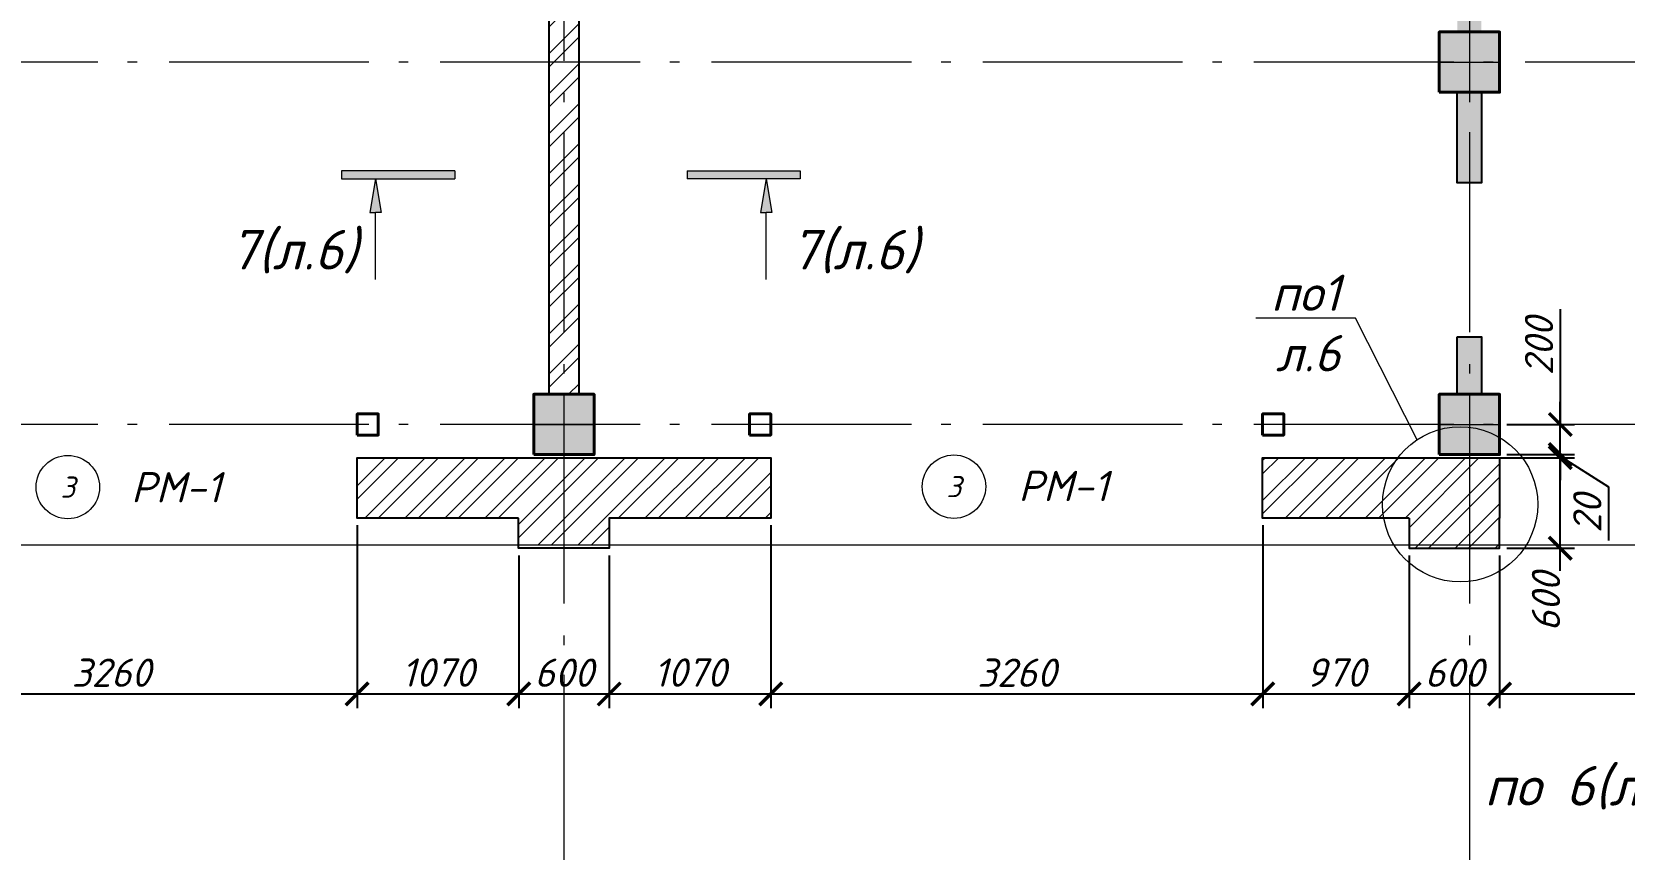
# Model space of a CAD drawing. Header units: millimetres. Extents: x -238377 to 196118, y -123284 to 30177.
# Drawn here: x -79443 to -68892, y 11659 to 17071 of the extents above; entities that cross this region are included whole.
import ezdxf
from ezdxf import colors
from ezdxf.entities.mleader import LeaderData, LeaderLine
from ezdxf.enums import TextEntityAlignment as Align
from ezdxf.math import Vec2, Vec3

# ---------------------------------------------------------------- set-up
doc = ezdxf.new("R2010")
doc.units = ezdxf.units.MM
doc.header["$MEASUREMENT"] = 0
doc.linetypes.add('Double Dashed', pattern=[1797.222233, 1325, -211.666656, 63.333344, -197.222233])
doc.layers.get('0').update_dxf_attribs({"lineweight": 5})
doc.layers.add('#Hatch', color=7, linetype='Continuous', lineweight=5, true_color=0x4d4d4d)
for name, color, linetype, lineweight in [('#Выноски', 150, 'Continuous', 15), ('#размеры', 7, 'Continuous', 5), ('k_ Рамка', 7, 'Continuous', 50), ('колонны_Ном._пера__94', 252, 'Continuous', 13), ('колонны_Ном._пера__99', 7, 'Continuous', 40), ('оси_Ном._пера__96', 7, 'Continuous', 5)]:
    doc.layers.add(name, color=color, linetype=linetype, lineweight=lineweight)
for name, color, linetype in [('#стены внутр', 152, 'Continuous'), ('#стены наруж', 7, 'Continuous'), ('колонны', 7, 'Continuous'), ('оси', 7, 'Continuous'), ('чертеж', 7, 'Continuous')]:
    doc.layers.add(name, color=color, linetype=linetype)
doc.styles.get("Standard").update_dxf_attribs({"font": 'isocpeui.ttf'})
doc.styles.add('STEP PR', font='isocpeui.ttf')
doc.styles.add('СГЕНЕРИР_СТИЛЬ_3', font='gost_2_304-81_type.ttf')
doc.dimstyles.new('SPDS', dxfattribs={"dimscale": 10, "dimtxt": 2.5, "dimasz": 2, "dimexe": 1.25, "dimexo": 0.625, "dimtad": 1, "dimdec": 0, "dimrnd": 0.001, "dimtxsty": 'STEP PR', "dimblk": 'ARCHTICK', "dimcen": 2.5, "dimdle": 2, "dimclrd": 256, "dimclre": 256, "dimclrt": 7, "dimadec": 0, "dimazin": 2, "dimtfac": 0.75, "dimtdec": 0, "dimtmove": 1, "dimatfit": 3, "dimfxl": 1, "dimtolj": 1, "dimarcsym": 1})
pattern_1 = [(45, (-82796.33, -48984.63), (-132.5825, 132.5825), []), (45, (-82707.94, -48984.63), (-132.5825, 132.5825), [])]

# ---------------------------------------------------------------- blocks, each defined once
blk = doc.blocks.new('Колонна_15_1', base_point=(22379, 71856))
at = {"layer": 'колонны_Ном._пера__94', "linetype": 'Continuous', "true_color": 0x7d7d7d}
blk.add_hatch(color=8, dxfattribs=at).paths.add_polyline_path([(22179, 71647), (22579, 71647), (22579, 72047), (22179, 72047)])
blk.add_hatch(color=8, dxfattribs=at).paths.add_polyline_path([(22179, 71647), (22579, 71647), (22579, 72047), (22179, 72047)])
at = {"layer": 'колонны_Ном._пера__99', "linetype": 'Continuous', "flags": 128}
blk.add_lwpolyline([(22179, 71647), (22579, 71647), (22579, 72047), (22179, 72047)], close=True, dxfattribs=at)
at = {"layer": 'колонны_Ном._пера__99', "color": 8, "linetype": 'Continuous', "true_color": 0x737373, "flags": 128}
blk.add_lwpolyline([(22179, 71647), (22579, 71647), (22579, 72047), (22179, 72047)], close=True, dxfattribs=at)
at = {"layer": 'оси_Ном._пера__96', "color": 253, "lineweight": 5, "true_color": 0x9c9c9c}
for points in [[(22379, 72047), (22379, 71647)], [(22379, 72047), (22379, 71647)], [(22179, 71847), (22579, 71847)], [(22179, 71847), (22579, 71847)]]:
    blk.add_lwpolyline(points, dxfattribs=at)
blk = doc.blocks.new('Стандартный маркер сетки_17')
at = {"layer": 'оси_Ном._пера__96', "linetype": 'Double Dashed'}
blk.add_line((900, 0), (20403, 0), dxfattribs=at)
at = {"layer": 'оси_Ном._пера__96', "style": 'СГЕНЕРИР_СТИЛЬ_3'}
blk.add_attdef('AC_MarkerText_1', text='', height=350, rotation=90, dxfattribs=at).set_placement((21973, -122), align=Align.BOTTOM_LEFT)
blk = doc.blocks.new('_ArchTick')
at = {"color": 0, "linetype": 'ByBlock', "const_width": 0.15}
blk.add_lwpolyline([(-0.5, -0.5), (0.5, 0.5)], dxfattribs=at)
blk = doc.blocks.new('*D660')
at = {"layer": '#размеры', "lineweight": -2, "transparency": 16777216}
for p, q in [((-80547, 13804), (-80547, 12593)), ((-77288, 13804), (-77288, 12593)), ((-80697, 12686), (-77138, 12686))]:
    blk.add_line(p, q, dxfattribs=at)
at = {"layer": 'Defpoints', "color": 0, "transparency": 16777216}
for p in [(-80547, 13851), (-77288, 13851), (-77288, 12686)]:
    blk.add_point(p, dxfattribs=at)
at = {"layer": '#размеры', "lineweight": -2, "transparency": 16777216, "xscale": 150, "yscale": 150, "zscale": 150, "rotation": 180}
blk.add_blockref('_ArchTick', (-80547, 12686), dxfattribs=at)
at = {"layer": '#размеры', "lineweight": -2, "transparency": 16777216, "xscale": 150, "yscale": 150, "zscale": 150}
blk.add_blockref('_ArchTick', (-77288, 12686), dxfattribs=at)
at = {"layer": '#размеры', "color": 7, "transparency": 16777216, "insert": (-78917, 12827), "char_height": 187.5, "attachment_point": 5, "style": 'STEP PR'}
blk.add_mtext('\\A1;3260', dxfattribs=at)
blk = doc.blocks.new('*D661')
at = {"layer": '#размеры', "lineweight": -2, "transparency": 16777216}
for p, q in [((-77288, 13804), (-77288, 12593)), ((-76217, 13604), (-76217, 12593)), ((-77438, 12686), (-76067, 12686))]:
    blk.add_line(p, q, dxfattribs=at)
at = {"layer": 'Defpoints', "color": 0, "transparency": 16777216}
for p in [(-77288, 13851), (-76217, 13651), (-76217, 12686)]:
    blk.add_point(p, dxfattribs=at)
at = {"layer": '#размеры', "lineweight": -2, "transparency": 16777216, "xscale": 150, "yscale": 150, "zscale": 150, "rotation": 180}
blk.add_blockref('_ArchTick', (-77288, 12686), dxfattribs=at)
at = {"layer": '#размеры', "lineweight": -2, "transparency": 16777216, "xscale": 150, "yscale": 150, "zscale": 150}
blk.add_blockref('_ArchTick', (-76217, 12686), dxfattribs=at)
at = {"layer": '#размеры', "color": 7, "transparency": 16777216, "insert": (-76752, 12828), "char_height": 187.5, "attachment_point": 5, "style": 'STEP PR'}
blk.add_mtext('\\A1;1070', dxfattribs=at)
blk = doc.blocks.new('*D662')
at = {"layer": '#размеры', "lineweight": -2, "transparency": 16777216}
for p, q in [((-76217, 13604), (-76217, 12593)), ((-75617, 13604), (-75617, 12593)), ((-76367, 12686), (-75467, 12686))]:
    blk.add_line(p, q, dxfattribs=at)
at = {"layer": 'Defpoints', "color": 0, "transparency": 16777216}
for p in [(-76217, 13651), (-75617, 13651), (-75617, 12686)]:
    blk.add_point(p, dxfattribs=at)
at = {"layer": '#размеры', "lineweight": -2, "transparency": 16777216, "xscale": 150, "yscale": 150, "zscale": 150, "rotation": 180}
blk.add_blockref('_ArchTick', (-76217, 12686), dxfattribs=at)
at = {"layer": '#размеры', "lineweight": -2, "transparency": 16777216, "xscale": 150, "yscale": 150, "zscale": 150}
blk.add_blockref('_ArchTick', (-75617, 12686), dxfattribs=at)
at = {"layer": '#размеры', "color": 7, "transparency": 16777216, "insert": (-75917, 12827), "char_height": 187.5, "attachment_point": 5, "style": 'STEP PR'}
blk.add_mtext('\\A1;600', dxfattribs=at)
blk = doc.blocks.new('*D663')
at = {"layer": '#размеры', "lineweight": -2, "transparency": 16777216}
for p, q in [((-74547, 13804), (-74547, 12593)), ((-75617, 13604), (-75617, 12593)), ((-75767, 12686), (-74397, 12686))]:
    blk.add_line(p, q, dxfattribs=at)
at = {"layer": 'Defpoints', "color": 0, "transparency": 16777216}
for p in [(-74547, 13851), (-75617, 13651), (-74547, 12686)]:
    blk.add_point(p, dxfattribs=at)
at = {"layer": '#размеры', "lineweight": -2, "transparency": 16777216, "xscale": 150, "yscale": 150, "zscale": 150, "rotation": 180}
blk.add_blockref('_ArchTick', (-75617, 12686), dxfattribs=at)
at = {"layer": '#размеры', "lineweight": -2, "transparency": 16777216, "xscale": 150, "yscale": 150, "zscale": 150}
blk.add_blockref('_ArchTick', (-74547, 12686), dxfattribs=at)
at = {"layer": '#размеры', "color": 7, "transparency": 16777216, "insert": (-75082, 12828), "char_height": 187.5, "attachment_point": 5, "style": 'STEP PR'}
blk.add_mtext('\\A1;1070', dxfattribs=at)
blk = doc.blocks.new('*D664')
at = {"layer": '#размеры', "lineweight": -2, "transparency": 16777216}
for p, q in [((-74547, 13804), (-74547, 12593)), ((-71287, 13804), (-71287, 12593)), ((-74697, 12686), (-71137, 12686))]:
    blk.add_line(p, q, dxfattribs=at)
at = {"layer": 'Defpoints', "color": 0, "transparency": 16777216}
for p in [(-74547, 13851), (-71287, 13851), (-71287, 12686)]:
    blk.add_point(p, dxfattribs=at)
at = {"layer": '#размеры', "lineweight": -2, "transparency": 16777216, "xscale": 150, "yscale": 150, "zscale": 150, "rotation": 180}
blk.add_blockref('_ArchTick', (-74547, 12686), dxfattribs=at)
at = {"layer": '#размеры', "lineweight": -2, "transparency": 16777216, "xscale": 150, "yscale": 150, "zscale": 150}
blk.add_blockref('_ArchTick', (-71287, 12686), dxfattribs=at)
at = {"layer": '#размеры', "color": 7, "transparency": 16777216, "insert": (-72917, 12827), "char_height": 187.5, "attachment_point": 5, "style": 'STEP PR'}
blk.add_mtext('\\A1;3260', dxfattribs=at)
blk = doc.blocks.new('*D665')
at = {"layer": '#размеры', "lineweight": -2, "transparency": 16777216}
for p, q in [((-71287, 13804), (-71287, 12593)), ((-70317, 13604), (-70317, 12593)), ((-71437, 12686), (-70167, 12686))]:
    blk.add_line(p, q, dxfattribs=at)
at = {"layer": 'Defpoints', "color": 0, "transparency": 16777216}
for p in [(-71287, 13851), (-70317, 13651), (-70317, 12686)]:
    blk.add_point(p, dxfattribs=at)
at = {"layer": '#размеры', "lineweight": -2, "transparency": 16777216, "xscale": 150, "yscale": 150, "zscale": 150, "rotation": 180}
blk.add_blockref('_ArchTick', (-71287, 12686), dxfattribs=at)
at = {"layer": '#размеры', "lineweight": -2, "transparency": 16777216, "xscale": 150, "yscale": 150, "zscale": 150}
blk.add_blockref('_ArchTick', (-70317, 12686), dxfattribs=at)
at = {"layer": '#размеры', "color": 7, "transparency": 16777216, "insert": (-70802, 12828), "char_height": 187.5, "attachment_point": 5, "style": 'STEP PR'}
blk.add_mtext('\\A1;970', dxfattribs=at)
blk = doc.blocks.new('*D666')
at = {"layer": '#размеры', "lineweight": -2, "transparency": 16777216}
for p, q in [((-70317, 13604), (-70317, 12593)), ((-69717, 13604), (-69717, 12593)), ((-70467, 12686), (-69567, 12686))]:
    blk.add_line(p, q, dxfattribs=at)
at = {"layer": 'Defpoints', "color": 0, "transparency": 16777216}
for p in [(-70317, 13651), (-69717, 13651), (-69717, 12686)]:
    blk.add_point(p, dxfattribs=at)
at = {"layer": '#размеры', "lineweight": -2, "transparency": 16777216, "xscale": 150, "yscale": 150, "zscale": 150, "rotation": 180}
blk.add_blockref('_ArchTick', (-70317, 12686), dxfattribs=at)
at = {"layer": '#размеры', "lineweight": -2, "transparency": 16777216, "xscale": 150, "yscale": 150, "zscale": 150}
blk.add_blockref('_ArchTick', (-69717, 12686), dxfattribs=at)
at = {"layer": '#размеры', "color": 7, "transparency": 16777216, "insert": (-70017, 12827), "char_height": 187.5, "attachment_point": 5, "style": 'STEP PR'}
blk.add_mtext('\\A1;600', dxfattribs=at)
blk = doc.blocks.new('*D667')
at = {"layer": '#размеры', "lineweight": -2, "transparency": 16777216}
for p, q in [((-69717, 13604), (-69717, 12593)), ((-67037, 13208), (-67037, 12593)), ((-69867, 12686), (-66887, 12686))]:
    blk.add_line(p, q, dxfattribs=at)
at = {"layer": 'Defpoints', "color": 0, "transparency": 16777216}
for p in [(-69717, 13651), (-67037, 13255), (-67037, 12686)]:
    blk.add_point(p, dxfattribs=at)
at = {"layer": '#размеры', "lineweight": -2, "transparency": 16777216, "xscale": 150, "yscale": 150, "zscale": 150, "rotation": 180}
blk.add_blockref('_ArchTick', (-69717, 12686), dxfattribs=at)
at = {"layer": '#размеры', "lineweight": -2, "transparency": 16777216, "xscale": 150, "yscale": 150, "zscale": 150}
blk.add_blockref('_ArchTick', (-67037, 12686), dxfattribs=at)
at = {"layer": '#размеры', "color": 7, "transparency": 16777216, "insert": (-68377, 12827), "char_height": 187.5, "attachment_point": 5, "style": 'STEP PR'}
blk.add_mtext('\\A1;2680', dxfattribs=at)
blk = doc.blocks.new('*D699')
at = {"layer": '#размеры', "lineweight": -2, "transparency": 16777216}
for p, q in [((-69315, 13501), (-69315, 14401)), ((-71240, 14251), (-69221, 14251)), ((-69670, 13651), (-69221, 13651))]:
    blk.add_line(p, q, dxfattribs=at)
at = {"layer": 'Defpoints', "color": 0, "transparency": 16777216}
for p in [(-71287, 14251), (-69315, 14251), (-69717, 13651)]:
    blk.add_point(p, dxfattribs=at)
at = {"layer": '#размеры', "lineweight": -2, "transparency": 16777216, "xscale": 150, "yscale": 150, "zscale": 150}
for p, rotation in [((-69315, 14251), 90), ((-69315, 13651), 270)]:
    blk.add_blockref('_ArchTick', p, dxfattribs=dict(at, rotation=rotation))
at = {"layer": '#размеры', "color": 7, "transparency": 16777216, "insert": (-69410, 13296), "char_height": 187.5, "attachment_point": 5, "rotation": 90, "style": 'STEP PR'}
blk.add_mtext('\\A1;600', dxfattribs=at)
blk = doc.blocks.new('*D566')
at = {"layer": '#размеры', "lineweight": -2, "transparency": 16777216}
for p, q in [((-69315, 15235), (-69315, 14471)), ((-69315, 14121), (-69315, 14621)), ((-69670, 14471), (-69221, 14471)), ((-69670, 14271), (-69221, 14271))]:
    blk.add_line(p, q, dxfattribs=at)
at = {"layer": 'Defpoints', "color": 0, "transparency": 16777216}
for p in [(-69717, 14471), (-69315, 14471), (-69717, 14271)]:
    blk.add_point(p, dxfattribs=at)
at = {"layer": '#размеры', "lineweight": -2, "transparency": 16777216, "xscale": 150, "yscale": 150, "zscale": 150}
for p, rotation in [((-69315, 14471), 90), ((-69315, 14271), 270)]:
    blk.add_blockref('_ArchTick', p, dxfattribs=dict(at, rotation=rotation))
at = {"layer": '#размеры', "color": 7, "transparency": 16777216, "insert": (-69456, 14989), "char_height": 187.5, "attachment_point": 5, "rotation": 90, "style": 'STEP PR'}
blk.add_mtext('\\A1;200', dxfattribs=at)
blk = doc.blocks.new('*U225')
at = {"color": 0, "linetype": 'ByBlock', "lineweight": -2}
blk.add_circle((0, 0), 6, dxfattribs=at)
blk.add_attdef('Узел', text='', height=4, dxfattribs=at).set_placement((0, 0), align=Align.MIDDLE_CENTER)
blk = doc.blocks.new('_None')
blk = doc.blocks.new('*U268')
at = {"ltscale": 100}
h = blk.add_hatch(color=256, dxfattribs=at)
h.dxf.hatch_style = 1
h.paths.add_polyline_path([(-335, 770), (-335, 700), (665, 700), (665, 770)])
h = blk.add_hatch(color=256, dxfattribs=at)
h.dxf.hatch_style = 1
h.paths.add_polyline_path([(-85, 400), (-35, 400), (15, 400), (-35, 700)])
at = {"linetype": 'Continuous', "ltscale": 100}
for p, q in [((-335, 770), (-335, 700)), ((665, 770), (-335, 770)), ((-335, 700), (665, 700)), ((-35, 700), (-85, 400)), ((-35, 700), (15, 400)), ((-85, 400), (-35, 400)), ((15, 400), (-35, 400))]:
    blk.add_line(p, q, dxfattribs=at)
blk.add_lwpolyline([(665, 770), (665, 700)], dxfattribs=at)
at = {"linetype": 'Continuous', "ltscale": 100, "extrusion": (-1, 1e-16, 0), "elevation": 35}
blk.add_lwpolyline([(190, 0), (-400, 0)], dxfattribs=at)
at = {"ltscale": 100, "style": 'STEP PR'}
blk.add_attdef('Nh', text='', height=350, dxfattribs=at).set_placement((-192, -102), align=Align.RIGHT)
blk = doc.blocks.new('*D717')
at = {"layer": '#размеры', "lineweight": -2, "transparency": 16777216}
for p, q in [((-69315, 14271), (-69315, 14421)), ((-69670, 14271), (-69221, 14271)), ((-69670, 14251), (-69221, 14251)), ((-69315, 14251), (-69315, 14271)), ((-69315, 14251), (-69315, 14271)), ((-69315, 14261), (-68995, 14059)), ((-69315, 14251), (-69315, 14101)), ((-68995, 14059), (-68995, 13703))]:
    blk.add_line(p, q, dxfattribs=at)
at = {"layer": 'Defpoints', "color": 0, "transparency": 16777216}
for p in [(-69717, 14271), (-69717, 14251), (-69315, 14271)]:
    blk.add_point(p, dxfattribs=at)
at = {"layer": '#размеры', "lineweight": -2, "transparency": 16777216, "xscale": 150, "yscale": 150, "zscale": 150}
for p, rotation in [((-69315, 14271), 270), ((-69315, 14251), 90)]:
    blk.add_blockref('_ArchTick', p, dxfattribs=dict(at, rotation=rotation))
at = {"layer": '#размеры', "color": 7, "transparency": 16777216, "insert": (-69136, 13881), "char_height": 187.5, "attachment_point": 5, "rotation": 90, "style": 'STEP PR'}
blk.add_mtext('\\A1;20', dxfattribs=at)
blk = doc.blocks.new('*U269')
at = {"ltscale": 100}
h = blk.add_hatch(color=256, dxfattribs=at)
h.dxf.hatch_style = 1
h.paths.add_polyline_path([(665, 770), (665, 700), (1665, 700), (1665, 770)])
h = blk.add_hatch(color=256, dxfattribs=at)
h.dxf.hatch_style = 1
h.paths.add_polyline_path([(1415, 400), (1365, 400), (1315, 400), (1365, 700)])
at = {"linetype": 'Continuous', "ltscale": 100}
for p, q in [((665, 770), (1665, 770)), ((1665, 770), (1665, 700)), ((1665, 700), (665, 700)), ((1365, 700), (1315, 400)), ((1365, 700), (1415, 400)), ((1315, 400), (1365, 400)), ((1415, 400), (1365, 400))]:
    blk.add_line(p, q, dxfattribs=at)
blk.add_lwpolyline([(665, 770), (665, 700)], dxfattribs=at)
at = {"linetype": 'Continuous', "ltscale": 100, "extrusion": (1, 1e-16, 0), "elevation": 1365}
blk.add_lwpolyline([(-190, 0), (400, 0)], dxfattribs=at)
at = {"ltscale": 100, "style": 'STEP PR'}
blk.add_attdef('Nh', text='', height=350, dxfattribs=at).set_placement((1799, -102), align=Align.RIGHT)

msp = doc.modelspace()

# ---------------------------------------------------------------- hatches: boundary and pattern name
at = {"layer": '#Hatch'}
h = msp.add_hatch(dxfattribs=at)
h.set_pattern_fill('ANSI32', color=256, scale=500)
h.set_pattern_definition(pattern_1)
h.paths.add_polyline_path([(-75917.3, 16871), (-75817.3, 16871), (-75817.3, 18471), (-75917.3, 18471)])
h.paths.add_polyline_path([(-76017.3, 16871), (-75917.3, 16871), (-75917.3, 18471), (-76017.3, 18471)])
h.paths.add_polyline_path([(-76017.3, 14671), (-75917.3, 14671), (-75917.3, 16871), (-76017.3, 16871)])
h.paths.add_polyline_path([(-75917.3, 14671), (-75817.3, 14671), (-75817.3, 16871), (-75917.3, 16871)])
h = msp.add_hatch(dxfattribs=at)
h.set_pattern_fill('ANSI32', color=256, scale=500)
h.set_pattern_definition(pattern_1)
h.paths.add_polyline_path([(-74547.3, 13851), (-74547.3, 14251), (-75917.3, 14251), (-75917.3, 13671), (-75617.3, 13671), (-75617.3, 13851)])
h.paths.add_polyline_path([(-75917.3, 14251), (-77287.7, 14251), (-77287.7, 13851), (-76217.3, 13851), (-76217.3, 13671), (-75917.3, 13671)])
h = msp.add_hatch(dxfattribs=at)
h.set_pattern_fill('ANSI32', color=256, scale=500)
h.set_pattern_definition(pattern_1)
h.paths.add_polyline_path([(-69717.3, 14251), (-71287.3, 14251), (-71287.3, 13851), (-70317.3, 13851), (-70317.3, 13671), (-69717.3, 13671), (-69717.3, 13851)])
h.paths.add_polyline_path([(-69717.3, 13671), (-70317.3, 13671), (-70317.3, 13651), (-69717.3, 13651)])
at = {"layer": 'колонны_Ном._пера__94', "linetype": 'Continuous', "true_color": 0x737373}
h = msp.add_hatch(color=8, dxfattribs=at)
h.paths.add_polyline_path([(-69997.3, 22171), (-69837.3, 22171), (-69837.3, 22671), (-69997.3, 22671)])
h.paths.add_polyline_path([(-69837.3, 15050.3), (-69997.3, 15050.3), (-69997.3, 14671), (-69837.3, 14671)])
h.paths.add_polyline_path([(-69997.3, 17070.2), (-69837.3, 17070.2), (-69837.3, 21351), (-69997.3, 21351)])
h.paths.add_polyline_path([(-69837.3, 16669.6), (-69997.3, 16669.6), (-69997.3, 16071), (-69837.3, 16071)])

# ---------------------------------------------------------------- linework, layer by layer
at = {"layer": '#Выноски'}
msp.add_circle((-69978.7, 13942), 514.3, dxfattribs=at)
at = {"layer": '#стены внутр'}
msp.add_lwpolyline([(-76017.3, 14671), (-75817.3, 14671), (-75817.3, 18471), (-76017.3, 18471)], close=True, dxfattribs=at)
for points in [[(-69837.3, 16671), (-69837.3, 16071), (-69997.3, 16071), (-69997.3, 16671)], [(-69997.3, 15051), (-69837.3, 15051), (-69837.3, 14671), (-69997.3, 14671), (-69997.3, 15051)]]:
    msp.add_lwpolyline(points, dxfattribs=at)
at = {"layer": '#стены наруж'}
for points in [[(-76217.3, 13851), (-77287.7, 13851), (-77287.7, 14251), (-74547.3, 14251), (-74547.3, 13851), (-75617.3, 13851), (-75617.3, 13651), (-76217.3, 13651), (-76217.3, 13851)], [(-70317.3, 13851), (-71287.3, 13851), (-71287.3, 14251), (-69717.3, 14251), (-69717.3, 13851)], [(-70317.3, 13851), (-70317.3, 13651), (-69717.3, 13651), (-69717.3, 13851)]]:
    msp.add_lwpolyline(points, dxfattribs=at)
at = {"layer": 'колонны_Ном._пера__99', "linetype": 'Continuous', "flags": 128}
for points in [[(-77287.3, 14401), (-77147.3, 14401), (-77147.3, 14541), (-77287.3, 14541)], [(-74687.3, 14401), (-74547.3, 14401), (-74547.3, 14541), (-74687.3, 14541)], [(-71287.3, 14401), (-71147.3, 14401), (-71147.3, 14541), (-71287.3, 14541)]]:
    msp.add_lwpolyline(points, close=True, dxfattribs=at)
at = {"layer": 'оси_Ном._пера__96', "linetype": 'Double Dashed'}
for p, q in [((-57439.6, 16871), (-129908.6, 16871)), ((-57439.6, 14471), (-129908.6, 14471))]:
    msp.add_line(p, q, dxfattribs=at)
at = {"layer": 'чертеж', "color": 5, "lineweight": 0}
msp.add_lwpolyline([(-97717.3, 20555.9), (-97717.3, 23520), (-59767.3, 23521.2), (-59767.3, 7601), (-67075.5, 7601), (-67075.7, 13671), (-97717.3, 13671), (-97717.3, 20555.9)], dxfattribs=at)

# ---------------------------------------------------------------- block references
at = {"layer": '#Выноски', "xscale": 0.75, "yscale": 0.75, "zscale": 0.75}
for p, values in [((-77139, 15573.7), {'Nh': '7(л.6)'}), ((-68281.6, 12023.3), {'Nh': 'по 6(л.6)'})]:
    msp.add_blockref('*U268', p, dxfattribs=at).add_auto_attribs(values)
at = {"layer": '#Выноски'}
ref = msp.add_blockref('*U269', (-75599.9, 15573.7), dxfattribs=dict(at, xscale=0.75, yscale=0.75, zscale=0.75))
ref.add_attrib('Nh', '7(л.6)', dxfattribs={"layer": '0', "ltscale": 100, "height": 262.5, "style": 'STEP PR'}).set_placement((-73567, 15497.3), align=Align.RIGHT)
at = {"layer": '#размеры', "xscale": 35, "yscale": 35, "zscale": 35}
for p in [(-79204.5, 14056.1), (-73332.6, 14059.1)]:
    msp.add_blockref('*U225', p, dxfattribs=at).add_auto_attribs({'Узел': '3'})
at = {"layer": 'колонны'}
for p in [(-69917.3, 16880), (-75917.3, 14480), (-69917.3, 14480)]:
    msp.add_blockref('Колонна_15_1', p, dxfattribs=at)
at = {"layer": 'оси', "color": 251, "lineweight": 5, "zscale": 1000, "rotation": 270}
for p in [(-75917.3, 24496.5), (-69917.3, 24496.5)]:
    msp.add_blockref('Стандартный маркер сетки_17', p, dxfattribs=at)

# ---------------------------------------------------------------- texts
at = {"layer": 'k_ Рамка', "color": 7, "style": 'STEP PR'}
for p in [(-78786.1, 13955.4), (-72906.4, 13964)]:
    msp.add_text('РМ-1', height=200, dxfattribs=at).set_placement(p)

# ---------------------------------------------------------------- dimensions: what is measured, and where the dimension line sits
at = {"layer": '#размеры'}
for base, p1, p2, picture, middle in [((-69315.2, 14471), (-69717.3, 14271), (-69717.3, 14471), '*D566', (-69119.2, 14988.9)), ((-69315.2, 14251), (-69717.3, 13651), (-71287.3, 14251), '*D699', (-69269.7, 13295.9)), ((-69315.2, 14271), (-69717.3, 14251), (-69717.3, 14271), '*D717', (-68995.2, 14011.9))]:
    dim = msp.add_linear_dim(base=base, p1=p1, p2=p2, angle=90, dimstyle='SPDS', override={"dimscale": 75, "dimtxsty": 'STEP PR'}, dxfattribs=at)
    dim.commit()
    dim.dimension.update_dxf_attribs({"geometry": picture, "text_midpoint": middle, "dimtype": 160})
for base, p1, p2, picture, middle in [((-77287.7, 12686.3), (-80547.3, 13851), (-77287.7, 13851), '*D660', (-78917.5, 12827)), ((-76217.3, 12686.3), (-77287.7, 13851), (-76217.3, 13651), '*D661', (-76752.5, 12828.2)), ((-74547.3, 12686.3), (-75617.3, 13651), (-74547.3, 13851), '*D663', (-75082.3, 12828.2)), ((-71287.3, 12686.3), (-74547.3, 13851), (-71287.3, 13851), '*D664', (-72917.3, 12827)), ((-70317.3, 12686.3), (-71287.3, 13851), (-70317.3, 13651), '*D665', (-70802.3, 12828.2)), ((-75617.3, 12686.3), (-76217.3, 13651), (-75617.3, 13651), '*D662', (-75917.3, 12827)), ((-69717.3, 12686.3), (-70317.3, 13651), (-69717.3, 13651), '*D666', (-70017.3, 12827)), ((-67037.3, 12686.3), (-69717.3, 13651), (-67037.3, 13255.3), '*D667', (-68377.3, 12827))]:
    dim = msp.add_linear_dim(base=base, p1=p1, p2=p2, dimstyle='SPDS', override={"dimscale": 75, "dimtxsty": 'STEP PR'}, dxfattribs=at)
    dim.commit()
    dim.dimension.update_dxf_attribs({"geometry": picture, "text_midpoint": middle})

# ---------------------------------------------------------------- leaders
at = {"layer": '#Выноски'}
ml = msp.add_multileader_mtext('Standard', dxfattribs=at)
ml.set_content('\\A1;по1\\Pл.6', color=256, style='STEP PR')
ml.set_leader_properties(color=256, linetype='ByLayer', lineweight=-1)
ml.set_arrow_properties(name='NONE')
ml.build(insert=Vec2(0, 0))
ml.multileader.update_dxf_attribs({"text_left_attachment_type": 6, "text_right_attachment_type": 6, "dogleg_length": 0, "arrow_head_size": 240})
ctx = ml.context
ctx.base_point, ctx.char_height, ctx.arrow_head_size, ctx.landing_gap_size, ctx.plane_origin = Vec3(-71358.2, 15174.9), 240, 240, 100, Vec3(-65567.8, 1366.7)
ctx.left_attachment, ctx.right_attachment, ctx.text_align_type = 6, 6, 2
notes = []
notes.append((ctx, [(1, (1, 1, 0), (-70672.9, 15174.9), (-1, 0), 0, [(0, [(-70263.6, 14369.6)], 0, [])])]))
ctx.mtext.insert, ctx.mtext.rotation, ctx.mtext.width, ctx.mtext.defined_height, ctx.mtext.alignment, ctx.mtext.flow_direction = Vec3(-70772.9, 15462.9), 6.2831853, 555.049, 247, 3, 5
for ctx, leaders in notes:
    for number, flags, end, landing, length, lines in leaders:
        leader = LeaderData()
        leader.index, (leader.has_last_leader_line, leader.has_dogleg_vector, leader.attachment_direction) = number, flags
        leader.last_leader_point, leader.dogleg_vector, leader.dogleg_length = Vec3(end), Vec3(landing), length
        for number, points, colour, breaks in lines:
            line = LeaderLine()
            line.index, line.vertices, line.color, line.breaks = number, Vec3.list(points), colors.encode_raw_color(colour), breaks
            leader.lines.append(line)
        ctx.leaders.append(leader)

doc.saveas('drawing.dxf')
